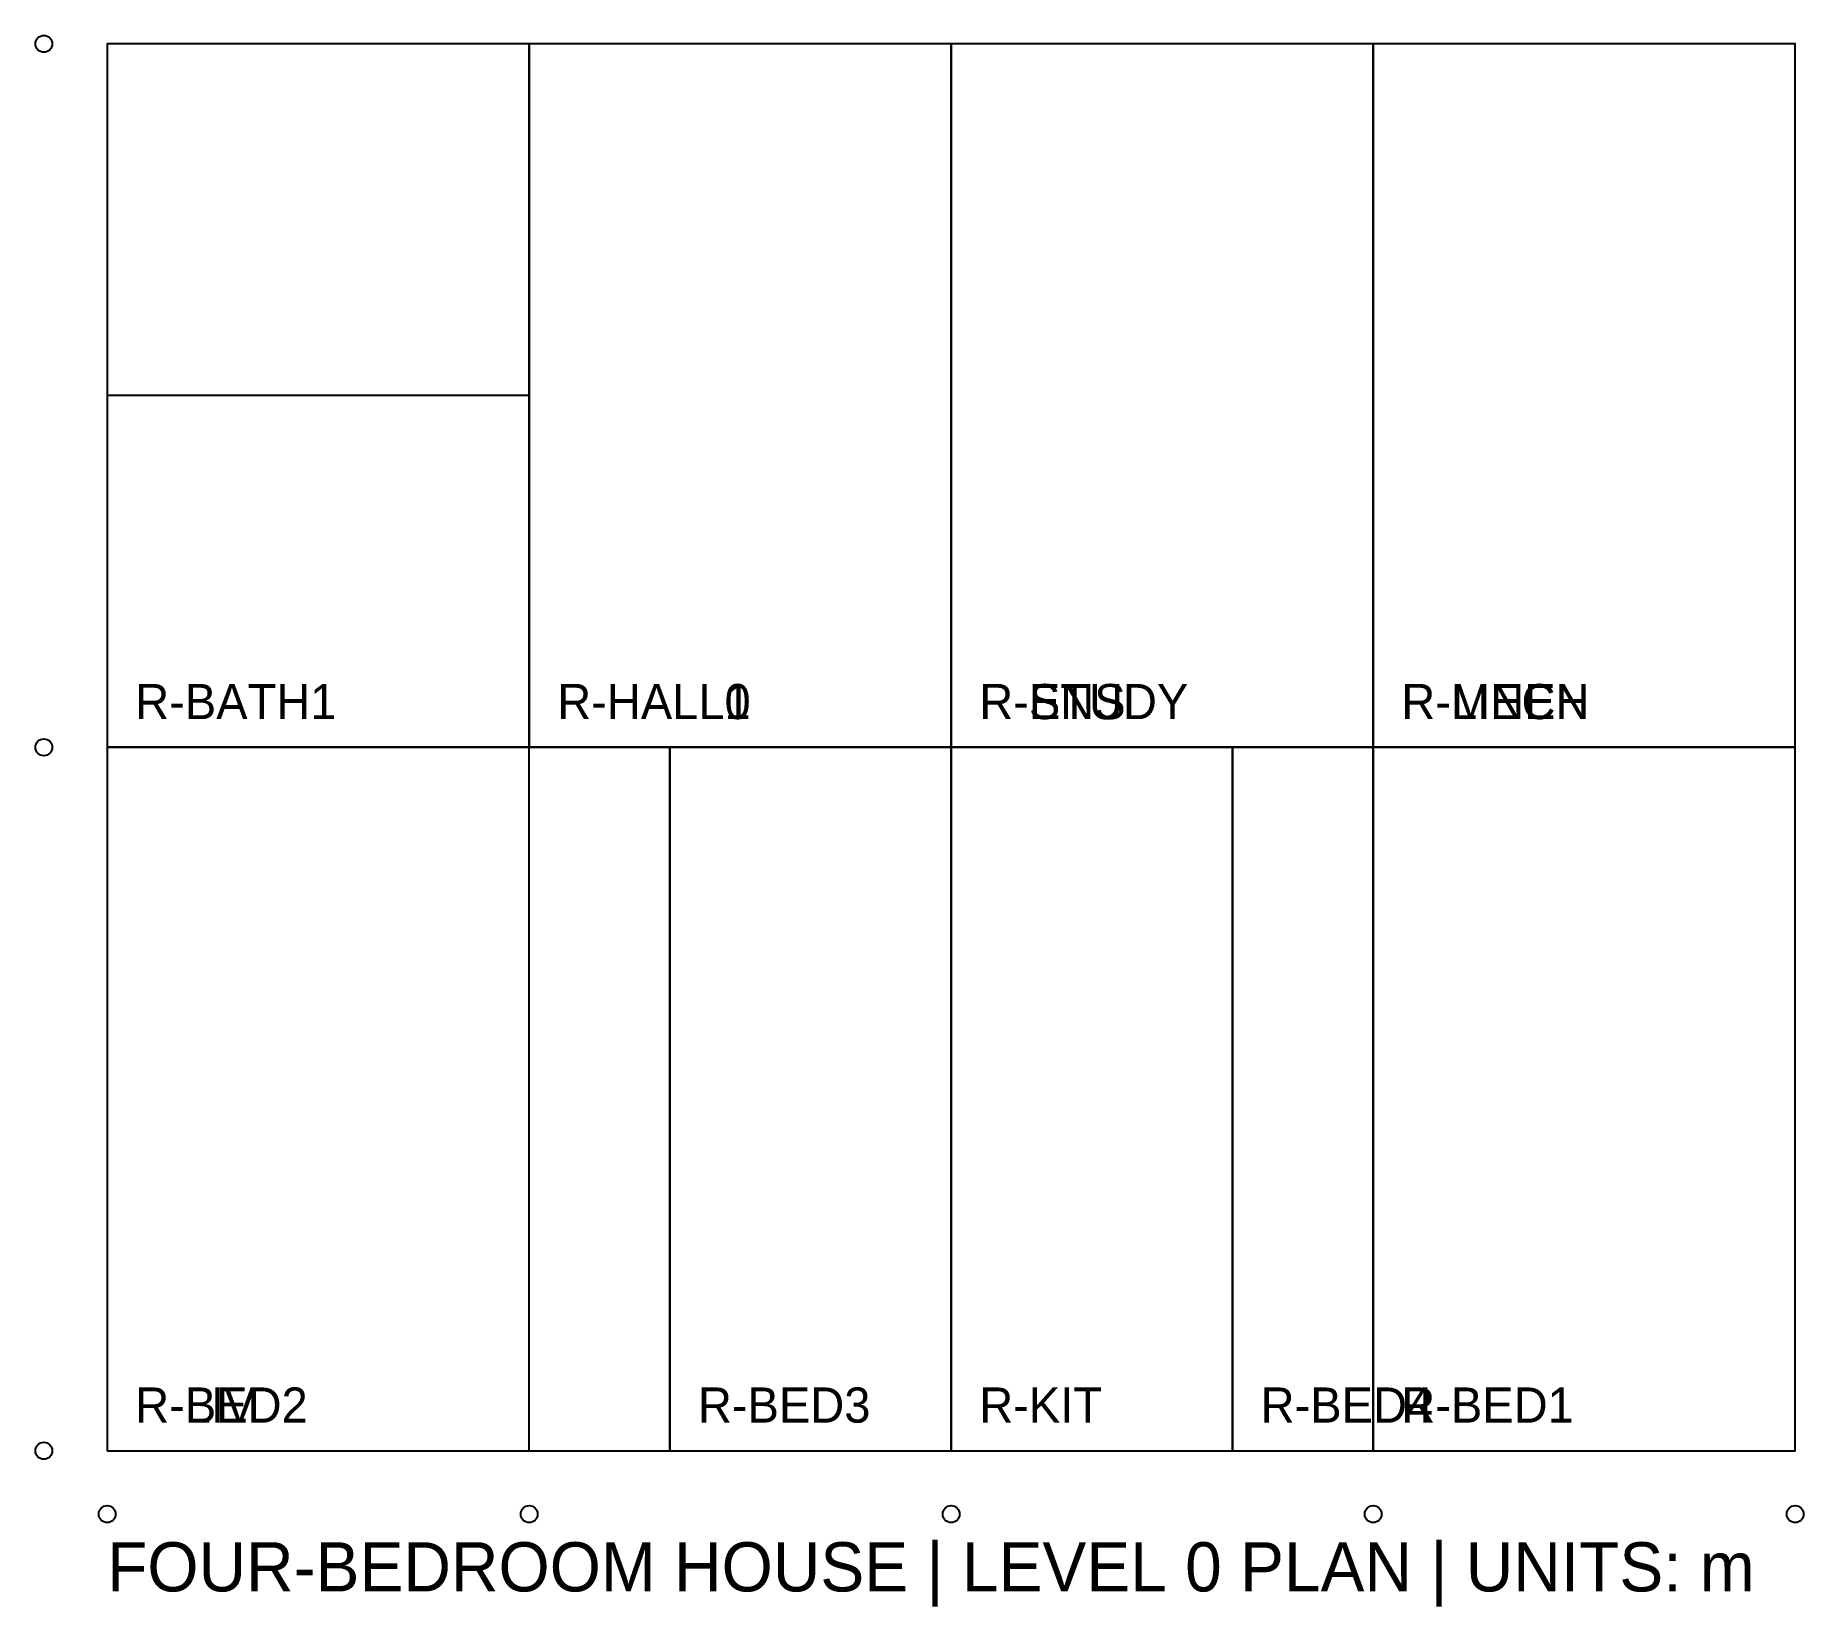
# Model space of a CAD drawing. Header units: metres. Extents: x -0.5 to 12.1, y -1.1 to 10.1.
import ezdxf

# ---------------------------------------------------------------- set-up
doc = ezdxf.new("R2010")
doc.units = ezdxf.units.M

msp = doc.modelspace()

# ---------------------------------------------------------------- linework, layer by layer
at = {"layer": 'A-GRID'}
for p, q in [((3, 0), (3, 10)), ((6, 0), (6, 10)), ((9, 0), (9, 10)), ((0, 5), (12, 5))]:
    msp.add_line(p, q, dxfattribs=at)
for centre in [(-0.45, 10), (-0.45, 5), (-0.45, 0), (0, -0.45), (3, -0.45), (6, -0.45), (9, -0.45), (12, -0.45)]:
    msp.add_circle(centre, 0.06, dxfattribs=at)
at = {"layer": 'A-ROOM'}
for points in [[(3, 5), (6, 5), (6, 10), (3, 10), (3, 5)], [(3, 5), (6, 5), (6, 10), (3, 10), (3, 5)], [(6, 5), (9, 5), (9, 10), (6, 10), (6, 5)], [(6, 5), (9, 5), (9, 10), (6, 10), (6, 5)], [(9, 5), (12, 5), (12, 10), (9, 10), (9, 5)], [(9, 5), (12, 5), (12, 10), (9, 10), (9, 5)], [(0, 5), (3, 5), (3, 7.5), (0, 7.5), (0, 5)], [(0, 5), (3, 5), (3, 7.5), (0, 7.5), (0, 5)], [(0, 0), (6, 0), (6, 5), (0, 5), (0, 0)], [(0, 0), (4, 0), (4, 5), (0, 5), (0, 0)], [(4, 0), (8, 0), (8, 5), (4, 5), (4, 0)], [(6, 0), (9, 0), (9, 5), (6, 5), (6, 0)], [(8, 0), (12, 0), (12, 5), (8, 5), (8, 0)], [(9, 0), (12, 0), (12, 5), (9, 5), (9, 0)]]:
    msp.add_lwpolyline(points, close=True, dxfattribs=at)
at = {"layer": 'A-WALL-EXT'}
msp.add_lwpolyline([(0, 0), (12, 0), (12, 10), (0, 10), (0, 0)], close=True, dxfattribs=at)

# ---------------------------------------------------------------- texts
at = {"layer": 'A-TEXT'}
for s, height, p in [('R-BATH', 0.25, (0.2, 5.2)), ('R-BATH1', 0.25, (0.2, 5.2)), ('R-HALL0', 0.25, (3.2, 5.2)), ('R-HALL1', 0.25, (3.2, 5.2)), ('R-STUDY', 0.25, (6.2, 5.2)), ('R-ENS', 0.25, (6.2, 5.2)), ('R-MECH', 0.25, (9.2, 5.2)), ('R-LINEN', 0.25, (9.2, 5.2)), ('R-BED2', 0.25, (0.2, 0.2)), ('R-LIV', 0.25, (0.2, 0.2)), ('R-BED3', 0.25, (4.2, 0.2)), ('R-KIT', 0.25, (6.2, 0.2)), ('R-BED4', 0.25, (8.2, 0.2)), ('R-BED1', 0.25, (9.2, 0.2)), ('FOUR-BEDROOM HOUSE | LEVEL 0 PLAN | UNITS: m', 0.35, (0, -1))]:
    msp.add_text(s, height=height, dxfattribs=at).set_placement(p)

doc.saveas('drawing.dxf')
